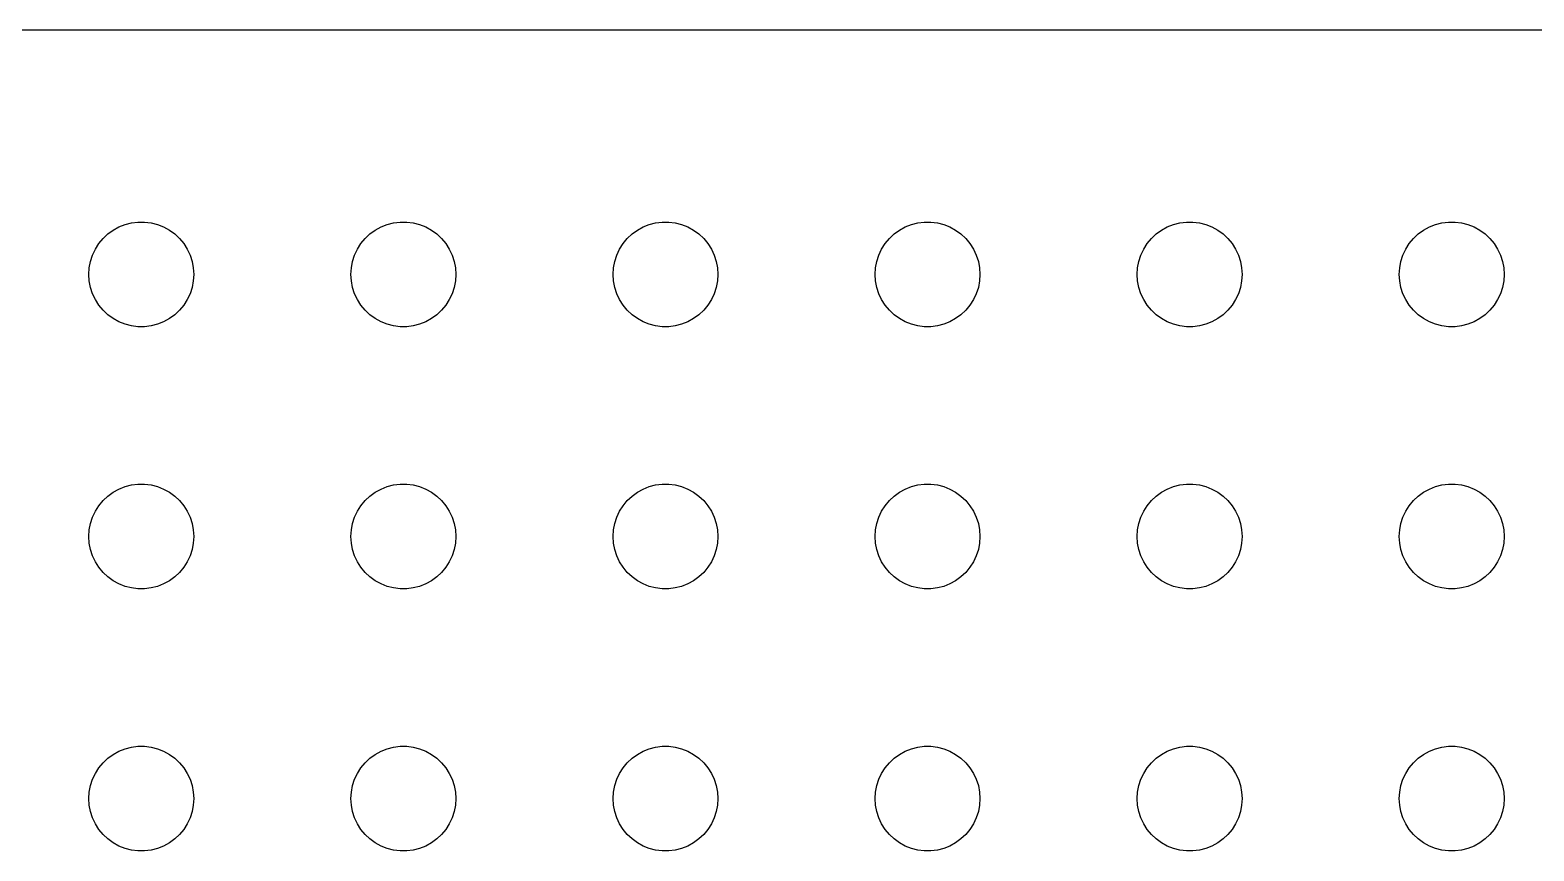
# Model space of a CAD drawing. Header units: metres. Extents: x -164 to 164, y -22 to 22.
# Drawn here: x 79.32 to 122.35, y -1.5 to 21.99 of the extents above; entities that cross this region are included whole.
import ezdxf

# ---------------------------------------------------------------- set-up
doc = ezdxf.new("R2010")
doc.units = ezdxf.units.M

msp = doc.modelspace()

# ---------------------------------------------------------------- linework, layer by layer
for p, q in [((159.814, 21.9901), (-159.814, 21.9901)), ((81.6963, 16.2665), (81.8613, 16.3572)), ((81.8613, 16.3572), (82.0365, 16.4266)), ((82.0365, 16.4266), (82.2189, 16.4734)), ((82.2189, 16.4734), (82.4058, 16.497)), ((82.4058, 16.497), (82.5942, 16.497)), ((82.5942, 16.497), (82.7811, 16.4734)), ((82.7811, 16.4734), (82.9635, 16.4266)), ((82.9635, 16.4266), (83.1387, 16.3572)), ((83.1387, 16.3572), (83.3037, 16.2665)), ((89.1963, 16.2665), (89.3613, 16.3572)), ((89.3613, 16.3572), (89.5365, 16.4266)), ((89.5365, 16.4266), (89.7189, 16.4734)), ((89.7189, 16.4734), (89.9058, 16.497)), ((89.9058, 16.497), (90.0942, 16.497)), ((90.0942, 16.497), (90.2811, 16.4734)), ((90.2811, 16.4734), (90.4635, 16.4266)), ((90.4635, 16.4266), (90.6387, 16.3572)), ((90.6387, 16.3572), (90.8037, 16.2665)), ((96.6963, 16.2665), (96.8613, 16.3572)), ((96.8613, 16.3572), (97.0365, 16.4266)), ((97.0365, 16.4266), (97.2189, 16.4734)), ((97.2189, 16.4734), (97.4058, 16.497)), ((97.4058, 16.497), (97.5942, 16.497)), ((97.5942, 16.497), (97.7811, 16.4734)), ((97.7811, 16.4734), (97.9635, 16.4266)), ((97.9635, 16.4266), (98.1387, 16.3572)), ((98.1387, 16.3572), (98.3037, 16.2665)), ((104.196, 16.2665), (104.361, 16.3572)), ((104.361, 16.3572), (104.536, 16.4266)), ((104.536, 16.4266), (104.719, 16.4734)), ((104.719, 16.4734), (104.906, 16.497)), ((104.906, 16.497), (105.094, 16.497)), ((105.094, 16.497), (105.281, 16.4734)), ((105.281, 16.4734), (105.464, 16.4266)), ((105.464, 16.4266), (105.639, 16.3572)), ((105.639, 16.3572), (105.804, 16.2665)), ((111.696, 16.2665), (111.861, 16.3572)), ((111.861, 16.3572), (112.036, 16.4266)), ((112.036, 16.4266), (112.219, 16.4734)), ((112.219, 16.4734), (112.406, 16.497)), ((112.406, 16.497), (112.594, 16.497)), ((112.594, 16.497), (112.781, 16.4734)), ((112.781, 16.4734), (112.964, 16.4266)), ((112.964, 16.4266), (113.139, 16.3572)), ((113.139, 16.3572), (113.304, 16.2665)), ((119.196, 16.2665), (119.361, 16.3572)), ((119.361, 16.3572), (119.536, 16.4266)), ((119.536, 16.4266), (119.719, 16.4734)), ((119.719, 16.4734), (119.906, 16.497)), ((119.906, 16.497), (120.094, 16.497)), ((120.094, 16.497), (120.281, 16.4734)), ((120.281, 16.4734), (120.464, 16.4266)), ((120.464, 16.4266), (120.639, 16.3572)), ((120.639, 16.3572), (120.804, 16.2665)), ((81.2865, 15.8817), (81.4065, 16.0268)), ((81.4065, 16.0268), (81.5439, 16.1558)), ((81.5439, 16.1558), (81.6963, 16.2665)), ((83.3037, 16.2665), (83.4561, 16.1558)), ((83.4561, 16.1558), (83.5934, 16.0268)), ((83.5934, 16.0268), (83.7135, 15.8817)), ((88.7865, 15.8817), (88.9065, 16.0268)), ((88.9065, 16.0268), (89.0439, 16.1558)), ((89.0439, 16.1558), (89.1963, 16.2665)), ((90.8037, 16.2665), (90.9561, 16.1558)), ((90.9561, 16.1558), (91.0934, 16.0268)), ((91.0934, 16.0268), (91.2135, 15.8817)), ((96.2865, 15.8817), (96.4065, 16.0268)), ((96.4065, 16.0268), (96.5439, 16.1558)), ((96.5439, 16.1558), (96.6963, 16.2665)), ((98.3037, 16.2665), (98.4561, 16.1558)), ((98.4561, 16.1558), (98.5934, 16.0268)), ((98.5934, 16.0268), (98.7135, 15.8817)), ((103.786, 15.8817), (103.907, 16.0268)), ((103.907, 16.0268), (104.044, 16.1558)), ((104.044, 16.1558), (104.196, 16.2665)), ((105.804, 16.2665), (105.956, 16.1558)), ((105.956, 16.1558), (106.093, 16.0268)), ((106.093, 16.0268), (106.214, 15.8817)), ((111.286, 15.8817), (111.407, 16.0268)), ((111.407, 16.0268), (111.544, 16.1558)), ((111.544, 16.1558), (111.696, 16.2665)), ((113.304, 16.2665), (113.456, 16.1558)), ((113.456, 16.1558), (113.593, 16.0268)), ((113.593, 16.0268), (113.714, 15.8817)), ((118.786, 15.8817), (118.907, 16.0268)), ((118.907, 16.0268), (119.044, 16.1558)), ((119.044, 16.1558), (119.196, 16.2665)), ((120.804, 16.2665), (120.956, 16.1558)), ((120.956, 16.1558), (121.093, 16.0268)), ((121.093, 16.0268), (121.214, 15.8817)), ((81.0471, 15.373), (81.1053, 15.5522)), ((81.1053, 15.5522), (81.1855, 15.7226)), ((81.1855, 15.7226), (81.2865, 15.8817)), ((83.7135, 15.8817), (83.8145, 15.7226)), ((83.8145, 15.7226), (83.8947, 15.5522)), ((83.8947, 15.5522), (83.9529, 15.373)), ((88.5471, 15.373), (88.6053, 15.5522)), ((88.6053, 15.5522), (88.6855, 15.7226)), ((88.6855, 15.7226), (88.7865, 15.8817)), ((91.2135, 15.8817), (91.3145, 15.7226)), ((91.3145, 15.7226), (91.3947, 15.5522)), ((91.3947, 15.5522), (91.4529, 15.373)), ((96.0471, 15.373), (96.1053, 15.5522)), ((96.1053, 15.5522), (96.1855, 15.7226)), ((96.1855, 15.7226), (96.2865, 15.8817)), ((98.7135, 15.8817), (98.8145, 15.7226)), ((98.8145, 15.7226), (98.8947, 15.5522)), ((98.8947, 15.5522), (98.9529, 15.373)), ((103.547, 15.373), (103.605, 15.5522)), ((103.605, 15.5522), (103.686, 15.7226)), ((103.686, 15.7226), (103.786, 15.8817)), ((106.214, 15.8817), (106.314, 15.7226)), ((106.314, 15.7226), (106.395, 15.5522)), ((106.395, 15.5522), (106.453, 15.373)), ((111.047, 15.373), (111.105, 15.5522)), ((111.105, 15.5522), (111.186, 15.7226)), ((111.186, 15.7226), (111.286, 15.8817)), ((113.714, 15.8817), (113.814, 15.7226)), ((113.814, 15.7226), (113.895, 15.5522)), ((113.895, 15.5522), (113.953, 15.373)), ((118.547, 15.373), (118.605, 15.5522)), ((118.605, 15.5522), (118.686, 15.7226)), ((118.686, 15.7226), (118.786, 15.8817)), ((121.214, 15.8817), (121.314, 15.7226)), ((121.314, 15.7226), (121.395, 15.5522)), ((121.395, 15.5522), (121.453, 15.373)), ((81, 15), (81.0118, 15.188)), ((81.0118, 15.188), (81.0471, 15.373)), ((83.9529, 15.373), (83.9882, 15.188)), ((83.9882, 15.188), (84, 15)), ((88.5, 15), (88.5118, 15.188)), ((88.5118, 15.188), (88.5471, 15.373)), ((91.4529, 15.373), (91.4882, 15.188)), ((91.4882, 15.188), (91.5, 15)), ((96, 15), (96.0118, 15.188)), ((96.0118, 15.188), (96.0471, 15.373)), ((98.9529, 15.373), (98.9882, 15.188)), ((98.9882, 15.188), (99, 15)), ((103.5, 15), (103.512, 15.188)), ((103.512, 15.188), (103.547, 15.373)), ((106.453, 15.373), (106.488, 15.188)), ((106.488, 15.188), (106.5, 15)), ((111, 15), (111.012, 15.188)), ((111.012, 15.188), (111.047, 15.373)), ((113.953, 15.373), (113.988, 15.188)), ((113.988, 15.188), (114, 15)), ((118.5, 15), (118.512, 15.188)), ((118.512, 15.188), (118.547, 15.373)), ((121.453, 15.373), (121.488, 15.188)), ((121.488, 15.188), (121.5, 15)), ((81.0118, 14.812), (81, 15)), ((81.0471, 14.627), (81.0118, 14.812)), ((83.9882, 14.812), (83.9529, 14.627)), ((84, 15), (83.9882, 14.812)), ((88.5118, 14.812), (88.5, 15)), ((88.5471, 14.627), (88.5118, 14.812)), ((91.4882, 14.812), (91.4529, 14.627)), ((91.5, 15), (91.4882, 14.812)), ((96.0118, 14.812), (96, 15)), ((96.0471, 14.627), (96.0118, 14.812)), ((98.9882, 14.812), (98.9529, 14.627)), ((99, 15), (98.9882, 14.812)), ((103.512, 14.812), (103.5, 15)), ((103.547, 14.627), (103.512, 14.812)), ((106.488, 14.812), (106.453, 14.627)), ((106.5, 15), (106.488, 14.812)), ((111.012, 14.812), (111, 15)), ((111.047, 14.627), (111.012, 14.812)), ((113.988, 14.812), (113.953, 14.627)), ((114, 15), (113.988, 14.812)), ((118.512, 14.812), (118.5, 15)), ((118.547, 14.627), (118.512, 14.812)), ((121.488, 14.812), (121.453, 14.627)), ((121.5, 15), (121.488, 14.812)), ((81.1053, 14.4478), (81.0471, 14.627)), ((81.1855, 14.2774), (81.1053, 14.4478)), ((81.2865, 14.1183), (81.1855, 14.2774)), ((83.8145, 14.2774), (83.7135, 14.1183)), ((83.8947, 14.4478), (83.8145, 14.2774)), ((83.9529, 14.627), (83.8947, 14.4478)), ((88.6053, 14.4478), (88.5471, 14.627)), ((88.6855, 14.2774), (88.6053, 14.4478)), ((88.7865, 14.1183), (88.6855, 14.2774)), ((91.3145, 14.2774), (91.2135, 14.1183)), ((91.3947, 14.4478), (91.3145, 14.2774)), ((91.4529, 14.627), (91.3947, 14.4478)), ((96.1053, 14.4478), (96.0471, 14.627)), ((96.1855, 14.2774), (96.1053, 14.4478)), ((96.2865, 14.1183), (96.1855, 14.2774)), ((98.8145, 14.2774), (98.7135, 14.1183)), ((98.8947, 14.4478), (98.8145, 14.2774)), ((98.9529, 14.627), (98.8947, 14.4478)), ((103.605, 14.4478), (103.547, 14.627)), ((103.686, 14.2774), (103.605, 14.4478)), ((103.786, 14.1183), (103.686, 14.2774)), ((106.314, 14.2774), (106.214, 14.1183)), ((106.395, 14.4478), (106.314, 14.2774)), ((106.453, 14.627), (106.395, 14.4478)), ((111.105, 14.4478), (111.047, 14.627)), ((111.186, 14.2774), (111.105, 14.4478)), ((111.286, 14.1183), (111.186, 14.2774)), ((113.814, 14.2774), (113.714, 14.1183)), ((113.895, 14.4478), (113.814, 14.2774)), ((113.953, 14.627), (113.895, 14.4478)), ((118.605, 14.4478), (118.547, 14.627)), ((118.686, 14.2774), (118.605, 14.4478)), ((118.786, 14.1183), (118.686, 14.2774)), ((121.314, 14.2774), (121.214, 14.1183)), ((121.395, 14.4478), (121.314, 14.2774)), ((121.453, 14.627), (121.395, 14.4478)), ((81.4065, 13.9732), (81.2865, 14.1183)), ((81.5439, 13.8442), (81.4065, 13.9732)), ((81.6963, 13.7335), (81.5439, 13.8442)), ((83.4561, 13.8442), (83.3037, 13.7335)), ((83.5934, 13.9732), (83.4561, 13.8442)), ((83.7135, 14.1183), (83.5934, 13.9732)), ((88.9065, 13.9732), (88.7865, 14.1183)), ((89.0439, 13.8442), (88.9065, 13.9732)), ((89.1963, 13.7335), (89.0439, 13.8442)), ((90.9561, 13.8442), (90.8037, 13.7335)), ((91.0934, 13.9732), (90.9561, 13.8442)), ((91.2135, 14.1183), (91.0934, 13.9732)), ((96.4065, 13.9732), (96.2865, 14.1183)), ((96.5439, 13.8442), (96.4065, 13.9732)), ((96.6963, 13.7335), (96.5439, 13.8442)), ((98.4561, 13.8442), (98.3037, 13.7335)), ((98.5934, 13.9732), (98.4561, 13.8442)), ((98.7135, 14.1183), (98.5934, 13.9732)), ((103.907, 13.9732), (103.786, 14.1183)), ((104.044, 13.8442), (103.907, 13.9732)), ((104.196, 13.7335), (104.044, 13.8442)), ((105.956, 13.8442), (105.804, 13.7335)), ((106.093, 13.9732), (105.956, 13.8442)), ((106.214, 14.1183), (106.093, 13.9732)), ((111.407, 13.9732), (111.286, 14.1183)), ((111.544, 13.8442), (111.407, 13.9732)), ((111.696, 13.7335), (111.544, 13.8442)), ((113.456, 13.8442), (113.304, 13.7335)), ((113.593, 13.9732), (113.456, 13.8442)), ((113.714, 14.1183), (113.593, 13.9732)), ((118.907, 13.9732), (118.786, 14.1183)), ((119.044, 13.8442), (118.907, 13.9732)), ((119.196, 13.7335), (119.044, 13.8442)), ((120.956, 13.8442), (120.804, 13.7335)), ((121.093, 13.9732), (120.956, 13.8442)), ((121.214, 14.1183), (121.093, 13.9732)), ((81.8613, 13.6427), (81.6963, 13.7335)), ((82.0365, 13.5734), (81.8613, 13.6427)), ((82.2189, 13.5266), (82.0365, 13.5734)), ((82.4058, 13.5029), (82.2189, 13.5266)), ((82.5942, 13.5029), (82.4058, 13.5029)), ((82.7811, 13.5266), (82.5942, 13.5029)), ((82.9635, 13.5734), (82.7811, 13.5266)), ((83.1387, 13.6427), (82.9635, 13.5734)), ((83.3037, 13.7335), (83.1387, 13.6427)), ((89.3613, 13.6427), (89.1963, 13.7335)), ((89.5365, 13.5734), (89.3613, 13.6427)), ((89.7189, 13.5266), (89.5365, 13.5734)), ((89.9058, 13.5029), (89.7189, 13.5266)), ((90.0942, 13.5029), (89.9058, 13.5029)), ((90.2811, 13.5266), (90.0942, 13.5029)), ((90.4635, 13.5734), (90.2811, 13.5266)), ((90.6387, 13.6427), (90.4635, 13.5734)), ((90.8037, 13.7335), (90.6387, 13.6427)), ((96.8613, 13.6427), (96.6963, 13.7335)), ((97.0365, 13.5734), (96.8613, 13.6427)), ((97.2189, 13.5266), (97.0365, 13.5734)), ((97.4058, 13.5029), (97.2189, 13.5266)), ((97.5942, 13.5029), (97.4058, 13.5029)), ((97.7811, 13.5266), (97.5942, 13.5029)), ((97.9635, 13.5734), (97.7811, 13.5266)), ((98.1387, 13.6427), (97.9635, 13.5734)), ((98.3037, 13.7335), (98.1387, 13.6427)), ((104.361, 13.6427), (104.196, 13.7335)), ((104.536, 13.5734), (104.361, 13.6427)), ((104.719, 13.5266), (104.536, 13.5734)), ((104.906, 13.5029), (104.719, 13.5266)), ((105.094, 13.5029), (104.906, 13.5029)), ((105.281, 13.5266), (105.094, 13.5029)), ((105.464, 13.5734), (105.281, 13.5266)), ((105.639, 13.6427), (105.464, 13.5734)), ((105.804, 13.7335), (105.639, 13.6427)), ((111.861, 13.6427), (111.696, 13.7335)), ((112.036, 13.5734), (111.861, 13.6427)), ((112.219, 13.5266), (112.036, 13.5734)), ((112.406, 13.5029), (112.219, 13.5266)), ((112.594, 13.5029), (112.406, 13.5029)), ((112.781, 13.5266), (112.594, 13.5029)), ((112.964, 13.5734), (112.781, 13.5266)), ((113.139, 13.6427), (112.964, 13.5734)), ((113.304, 13.7335), (113.139, 13.6427)), ((119.361, 13.6427), (119.196, 13.7335)), ((119.536, 13.5734), (119.361, 13.6427)), ((119.719, 13.5266), (119.536, 13.5734)), ((119.906, 13.5029), (119.719, 13.5266)), ((120.094, 13.5029), (119.906, 13.5029)), ((120.281, 13.5266), (120.094, 13.5029)), ((120.464, 13.5734), (120.281, 13.5266)), ((120.639, 13.6427), (120.464, 13.5734)), ((120.804, 13.7335), (120.639, 13.6427)), ((81.4065, 8.52681), (81.5439, 8.65576)), ((81.5439, 8.65576), (81.6963, 8.76648)), ((81.6963, 8.76648), (81.8613, 8.85724)), ((81.8613, 8.85724), (82.0365, 8.92657)), ((82.0365, 8.92657), (82.2189, 8.97342)), ((82.2189, 8.97342), (82.4058, 8.99704)), ((82.4058, 8.99704), (82.5942, 8.99704)), ((82.5942, 8.99704), (82.7811, 8.97342)), ((82.7811, 8.97342), (82.9635, 8.92657)), ((82.9635, 8.92657), (83.1387, 8.85724)), ((83.1387, 8.85724), (83.3037, 8.76648)), ((83.3037, 8.76648), (83.4561, 8.65576)), ((83.4561, 8.65576), (83.5934, 8.52681)), ((88.9065, 8.52681), (89.0439, 8.65576)), ((89.0439, 8.65576), (89.1963, 8.76648)), ((89.1963, 8.76648), (89.3613, 8.85724)), ((89.3613, 8.85724), (89.5365, 8.92657)), ((89.5365, 8.92657), (89.7189, 8.97342)), ((89.7189, 8.97342), (89.9058, 8.99704)), ((89.9058, 8.99704), (90.0942, 8.99704)), ((90.0942, 8.99704), (90.2811, 8.97342)), ((90.2811, 8.97342), (90.4635, 8.92657)), ((90.4635, 8.92657), (90.6387, 8.85724)), ((90.6387, 8.85724), (90.8037, 8.76648)), ((90.8037, 8.76648), (90.9561, 8.65576)), ((90.9561, 8.65576), (91.0934, 8.52681)), ((96.4065, 8.52681), (96.5439, 8.65576)), ((96.5439, 8.65576), (96.6963, 8.76648)), ((96.6963, 8.76648), (96.8613, 8.85724)), ((96.8613, 8.85724), (97.0365, 8.92657)), ((97.0365, 8.92657), (97.2189, 8.97342)), ((97.2189, 8.97342), (97.4058, 8.99704)), ((97.4058, 8.99704), (97.5942, 8.99704)), ((97.5942, 8.99704), (97.7811, 8.97342)), ((97.7811, 8.97342), (97.9635, 8.92657)), ((97.9635, 8.92657), (98.1387, 8.85724)), ((98.1387, 8.85724), (98.3037, 8.76648)), ((98.3037, 8.76648), (98.4561, 8.65576)), ((98.4561, 8.65576), (98.5934, 8.52681)), ((103.907, 8.52681), (104.044, 8.65576)), ((104.044, 8.65576), (104.196, 8.76648)), ((104.196, 8.76648), (104.361, 8.85724)), ((104.361, 8.85724), (104.536, 8.92657)), ((104.536, 8.92657), (104.719, 8.97342)), ((104.719, 8.97342), (104.906, 8.99704)), ((104.906, 8.99704), (105.094, 8.99704)), ((105.094, 8.99704), (105.281, 8.97342)), ((105.281, 8.97342), (105.464, 8.92657)), ((105.464, 8.92657), (105.639, 8.85724)), ((105.639, 8.85724), (105.804, 8.76648)), ((105.804, 8.76648), (105.956, 8.65576)), ((105.956, 8.65576), (106.093, 8.52681)), ((111.407, 8.52681), (111.544, 8.65576)), ((111.544, 8.65576), (111.696, 8.76648)), ((111.696, 8.76648), (111.861, 8.85724)), ((111.861, 8.85724), (112.036, 8.92657)), ((112.036, 8.92657), (112.219, 8.97342)), ((112.219, 8.97342), (112.406, 8.99704)), ((112.406, 8.99704), (112.594, 8.99704)), ((112.594, 8.99704), (112.781, 8.97342)), ((112.781, 8.97342), (112.964, 8.92657)), ((112.964, 8.92657), (113.139, 8.85724)), ((113.139, 8.85724), (113.304, 8.76648)), ((113.304, 8.76648), (113.456, 8.65576)), ((113.456, 8.65576), (113.593, 8.52681)), ((118.907, 8.52681), (119.044, 8.65576)), ((119.044, 8.65576), (119.196, 8.76648)), ((119.196, 8.76648), (119.361, 8.85724)), ((119.361, 8.85724), (119.536, 8.92657)), ((119.536, 8.92657), (119.719, 8.97342)), ((119.719, 8.97342), (119.906, 8.99704)), ((119.906, 8.99704), (120.094, 8.99704)), ((120.094, 8.99704), (120.281, 8.97342)), ((120.281, 8.97342), (120.464, 8.92657)), ((120.464, 8.92657), (120.639, 8.85724)), ((120.639, 8.85724), (120.804, 8.76648)), ((120.804, 8.76648), (120.956, 8.65576)), ((120.956, 8.65576), (121.093, 8.52681)), ((81.1053, 8.05219), (81.1855, 8.22263)), ((81.1855, 8.22263), (81.2865, 8.38167)), ((81.2865, 8.38167), (81.4065, 8.52681)), ((83.5934, 8.52681), (83.7135, 8.38167)), ((83.7135, 8.38167), (83.8145, 8.22263)), ((83.8145, 8.22263), (83.8947, 8.05219)), ((88.6053, 8.05219), (88.6855, 8.22263)), ((88.6855, 8.22263), (88.7865, 8.38167)), ((88.7865, 8.38167), (88.9065, 8.52681)), ((91.0934, 8.52681), (91.2135, 8.38167)), ((91.2135, 8.38167), (91.3145, 8.22263)), ((91.3145, 8.22263), (91.3947, 8.05219)), ((96.1053, 8.05219), (96.1855, 8.22263)), ((96.1855, 8.22263), (96.2865, 8.38167)), ((96.2865, 8.38167), (96.4065, 8.52681)), ((98.5934, 8.52681), (98.7135, 8.38167)), ((98.7135, 8.38167), (98.8145, 8.22263)), ((98.8145, 8.22263), (98.8947, 8.05219)), ((103.605, 8.05219), (103.686, 8.22263)), ((103.686, 8.22263), (103.786, 8.38167)), ((103.786, 8.38167), (103.907, 8.52681)), ((106.093, 8.52681), (106.214, 8.38167)), ((106.214, 8.38167), (106.314, 8.22263)), ((106.314, 8.22263), (106.395, 8.05219)), ((111.105, 8.05219), (111.186, 8.22263)), ((111.186, 8.22263), (111.286, 8.38167)), ((111.286, 8.38167), (111.407, 8.52681)), ((113.593, 8.52681), (113.714, 8.38167)), ((113.714, 8.38167), (113.814, 8.22263)), ((113.814, 8.22263), (113.895, 8.05219)), ((118.605, 8.05219), (118.686, 8.22263)), ((118.686, 8.22263), (118.786, 8.38167)), ((118.786, 8.38167), (118.907, 8.52681)), ((121.093, 8.52681), (121.214, 8.38167)), ((121.214, 8.38167), (121.314, 8.22263)), ((121.314, 8.22263), (121.395, 8.05219)), ((81.0118, 7.68799), (81.0471, 7.87303)), ((81.0471, 7.87303), (81.1053, 8.05219)), ((83.8947, 8.05219), (83.9529, 7.87303)), ((83.9529, 7.87303), (83.9882, 7.68799)), ((88.5118, 7.68799), (88.5471, 7.87303)), ((88.5471, 7.87303), (88.6053, 8.05219)), ((91.3947, 8.05219), (91.4529, 7.87303)), ((91.4529, 7.87303), (91.4882, 7.68799)), ((96.0118, 7.68799), (96.0471, 7.87303)), ((96.0471, 7.87303), (96.1053, 8.05219)), ((98.8947, 8.05219), (98.9529, 7.87303)), ((98.9529, 7.87303), (98.9882, 7.68799)), ((103.512, 7.68799), (103.547, 7.87303)), ((103.547, 7.87303), (103.605, 8.05219)), ((106.395, 8.05219), (106.453, 7.87303)), ((106.453, 7.87303), (106.488, 7.68799)), ((111.012, 7.68799), (111.047, 7.87303)), ((111.047, 7.87303), (111.105, 8.05219)), ((113.895, 8.05219), (113.953, 7.87303)), ((113.953, 7.87303), (113.988, 7.68799)), ((118.512, 7.68799), (118.547, 7.87303)), ((118.547, 7.87303), (118.605, 8.05219)), ((121.395, 8.05219), (121.453, 7.87303)), ((121.453, 7.87303), (121.488, 7.68799)), ((81, 7.5), (81.0118, 7.68799)), ((81.0118, 7.312), (81, 7.5)), ((83.9882, 7.68799), (84, 7.5)), ((84, 7.5), (83.9882, 7.312)), ((88.5, 7.5), (88.5118, 7.68799)), ((88.5118, 7.312), (88.5, 7.5)), ((91.4882, 7.68799), (91.5, 7.5)), ((91.5, 7.5), (91.4882, 7.312)), ((96, 7.5), (96.0118, 7.68799)), ((96.0118, 7.312), (96, 7.5)), ((98.9882, 7.68799), (99, 7.5)), ((99, 7.5), (98.9882, 7.312)), ((103.5, 7.5), (103.512, 7.68799)), ((103.512, 7.312), (103.5, 7.5)), ((106.488, 7.68799), (106.5, 7.5)), ((106.5, 7.5), (106.488, 7.312)), ((111, 7.5), (111.012, 7.68799)), ((111.012, 7.312), (111, 7.5)), ((113.988, 7.68799), (114, 7.5)), ((114, 7.5), (113.988, 7.312)), ((118.5, 7.5), (118.512, 7.68799)), ((118.512, 7.312), (118.5, 7.5)), ((121.488, 7.68799), (121.5, 7.5)), ((121.5, 7.5), (121.488, 7.312)), ((81.0471, 7.12695), (81.0118, 7.312)), ((81.1053, 6.9478), (81.0471, 7.12695)), ((81.1855, 6.77736), (81.1053, 6.9478)), ((83.8947, 6.9478), (83.8145, 6.77736)), ((83.9529, 7.12695), (83.8947, 6.9478)), ((83.9882, 7.312), (83.9529, 7.12695)), ((88.5471, 7.12695), (88.5118, 7.312)), ((88.6053, 6.9478), (88.5471, 7.12695)), ((88.6855, 6.77736), (88.6053, 6.9478)), ((91.3947, 6.9478), (91.3145, 6.77736)), ((91.4529, 7.12695), (91.3947, 6.9478)), ((91.4882, 7.312), (91.4529, 7.12695)), ((96.0471, 7.12695), (96.0118, 7.312)), ((96.1053, 6.9478), (96.0471, 7.12695)), ((96.1855, 6.77736), (96.1053, 6.9478)), ((98.8947, 6.9478), (98.8145, 6.77736)), ((98.9529, 7.12695), (98.8947, 6.9478)), ((98.9882, 7.312), (98.9529, 7.12695)), ((103.547, 7.12695), (103.512, 7.312)), ((103.605, 6.9478), (103.547, 7.12695)), ((103.686, 6.77736), (103.605, 6.9478)), ((106.395, 6.9478), (106.314, 6.77736)), ((106.453, 7.12695), (106.395, 6.9478)), ((106.488, 7.312), (106.453, 7.12695)), ((111.047, 7.12695), (111.012, 7.312)), ((111.105, 6.9478), (111.047, 7.12695)), ((111.186, 6.77736), (111.105, 6.9478)), ((113.895, 6.9478), (113.814, 6.77736)), ((113.953, 7.12695), (113.895, 6.9478)), ((113.988, 7.312), (113.953, 7.12695)), ((118.547, 7.12695), (118.512, 7.312)), ((118.605, 6.9478), (118.547, 7.12695)), ((118.686, 6.77736), (118.605, 6.9478)), ((121.395, 6.9478), (121.314, 6.77736)), ((121.453, 7.12695), (121.395, 6.9478)), ((121.488, 7.312), (121.453, 7.12695)), ((81.2865, 6.61832), (81.1855, 6.77736)), ((81.4065, 6.47318), (81.2865, 6.61832)), ((81.5439, 6.34422), (81.4065, 6.47318)), ((83.5934, 6.47318), (83.4561, 6.34422)), ((83.7135, 6.61832), (83.5934, 6.47318)), ((83.8145, 6.77736), (83.7135, 6.61832)), ((88.7865, 6.61832), (88.6855, 6.77736)), ((88.9065, 6.47318), (88.7865, 6.61832)), ((89.0439, 6.34422), (88.9065, 6.47318)), ((91.0934, 6.47318), (90.9561, 6.34422)), ((91.2135, 6.61832), (91.0934, 6.47318)), ((91.3145, 6.77736), (91.2135, 6.61832)), ((96.2865, 6.61832), (96.1855, 6.77736)), ((96.4065, 6.47318), (96.2865, 6.61832)), ((96.5439, 6.34422), (96.4065, 6.47318)), ((98.5934, 6.47318), (98.4561, 6.34422)), ((98.7135, 6.61832), (98.5934, 6.47318)), ((98.8145, 6.77736), (98.7135, 6.61832)), ((103.786, 6.61832), (103.686, 6.77736)), ((103.907, 6.47318), (103.786, 6.61832)), ((104.044, 6.34422), (103.907, 6.47318)), ((106.093, 6.47318), (105.956, 6.34422)), ((106.214, 6.61832), (106.093, 6.47318)), ((106.314, 6.77736), (106.214, 6.61832)), ((111.286, 6.61832), (111.186, 6.77736)), ((111.407, 6.47318), (111.286, 6.61832)), ((111.544, 6.34422), (111.407, 6.47318)), ((113.593, 6.47318), (113.456, 6.34422)), ((113.714, 6.61832), (113.593, 6.47318)), ((113.814, 6.77736), (113.714, 6.61832)), ((118.786, 6.61832), (118.686, 6.77736)), ((118.907, 6.47318), (118.786, 6.61832)), ((119.044, 6.34422), (118.907, 6.47318)), ((121.093, 6.47318), (120.956, 6.34422)), ((121.214, 6.61832), (121.093, 6.47318)), ((121.314, 6.77736), (121.214, 6.61832)), ((81.6963, 6.23351), (81.5439, 6.34422)), ((81.8613, 6.14275), (81.6963, 6.23351)), ((82.0365, 6.07341), (81.8613, 6.14275)), ((82.2189, 6.02657), (82.0365, 6.07341)), ((82.4058, 6.00294), (82.2189, 6.02657)), ((82.7811, 6.02657), (82.5942, 6.00294)), ((82.9635, 6.07341), (82.7811, 6.02657)), ((83.1387, 6.14275), (82.9635, 6.07341)), ((83.3037, 6.23351), (83.1387, 6.14275)), ((83.4561, 6.34422), (83.3037, 6.23351)), ((89.1963, 6.23351), (89.0439, 6.34422)), ((89.3613, 6.14275), (89.1963, 6.23351)), ((89.5365, 6.07341), (89.3613, 6.14275)), ((89.7189, 6.02657), (89.5365, 6.07341)), ((89.9058, 6.00294), (89.7189, 6.02657)), ((90.2811, 6.02657), (90.0942, 6.00294)), ((90.4635, 6.07341), (90.2811, 6.02657)), ((90.6387, 6.14275), (90.4635, 6.07341)), ((90.8037, 6.23351), (90.6387, 6.14275)), ((90.9561, 6.34422), (90.8037, 6.23351)), ((96.6963, 6.23351), (96.5439, 6.34422)), ((96.8613, 6.14275), (96.6963, 6.23351)), ((97.0365, 6.07341), (96.8613, 6.14275)), ((97.2189, 6.02657), (97.0365, 6.07341)), ((97.4058, 6.00294), (97.2189, 6.02657)), ((97.7811, 6.02657), (97.5942, 6.00294)), ((97.9635, 6.07341), (97.7811, 6.02657)), ((98.1387, 6.14275), (97.9635, 6.07341)), ((98.3037, 6.23351), (98.1387, 6.14275)), ((98.4561, 6.34422), (98.3037, 6.23351)), ((104.196, 6.23351), (104.044, 6.34422)), ((104.361, 6.14275), (104.196, 6.23351)), ((104.536, 6.07341), (104.361, 6.14275)), ((104.719, 6.02657), (104.536, 6.07341)), ((104.906, 6.00294), (104.719, 6.02657)), ((105.281, 6.02657), (105.094, 6.00294)), ((105.464, 6.07341), (105.281, 6.02657)), ((105.639, 6.14275), (105.464, 6.07341)), ((105.804, 6.23351), (105.639, 6.14275)), ((105.956, 6.34422), (105.804, 6.23351)), ((111.696, 6.23351), (111.544, 6.34422)), ((111.861, 6.14275), (111.696, 6.23351)), ((112.036, 6.07341), (111.861, 6.14275)), ((112.219, 6.02657), (112.036, 6.07341)), ((112.406, 6.00294), (112.219, 6.02657)), ((112.781, 6.02657), (112.594, 6.00294)), ((112.964, 6.07341), (112.781, 6.02657)), ((113.139, 6.14275), (112.964, 6.07341)), ((113.304, 6.23351), (113.139, 6.14275)), ((113.456, 6.34422), (113.304, 6.23351)), ((119.196, 6.23351), (119.044, 6.34422)), ((119.361, 6.14275), (119.196, 6.23351)), ((119.536, 6.07341), (119.361, 6.14275)), ((119.719, 6.02657), (119.536, 6.07341)), ((119.906, 6.00294), (119.719, 6.02657)), ((120.281, 6.02657), (120.094, 6.00294)), ((120.464, 6.07341), (120.281, 6.02657)), ((120.639, 6.14275), (120.464, 6.07341)), ((120.804, 6.23351), (120.639, 6.14275)), ((120.956, 6.34422), (120.804, 6.23351)), ((82.5942, 6.00294), (82.4058, 6.00294)), ((90.0942, 6.00294), (89.9058, 6.00294)), ((97.5942, 6.00294), (97.4058, 6.00294)), ((105.094, 6.00294), (104.906, 6.00294)), ((112.594, 6.00294), (112.406, 6.00294)), ((120.094, 6.00294), (119.906, 6.00294)), ((81.6963, 1.26648), (81.8613, 1.35724)), ((81.8613, 1.35724), (82.0365, 1.42657)), ((82.0365, 1.42657), (82.2189, 1.47342)), ((82.2189, 1.47342), (82.4058, 1.49704)), ((82.4058, 1.49704), (82.5942, 1.49704)), ((82.5942, 1.49704), (82.7811, 1.47342)), ((82.7811, 1.47342), (82.9635, 1.42657)), ((82.9635, 1.42657), (83.1387, 1.35724)), ((83.1387, 1.35724), (83.3037, 1.26648)), ((89.1963, 1.26648), (89.3613, 1.35724)), ((89.3613, 1.35724), (89.5365, 1.42657)), ((89.5365, 1.42657), (89.7189, 1.47342)), ((89.7189, 1.47342), (89.9058, 1.49704)), ((89.9058, 1.49704), (90.0942, 1.49704)), ((90.0942, 1.49704), (90.2811, 1.47342)), ((90.2811, 1.47342), (90.4635, 1.42657)), ((90.4635, 1.42657), (90.6387, 1.35724)), ((90.6387, 1.35724), (90.8037, 1.26648)), ((96.6963, 1.26648), (96.8613, 1.35724)), ((96.8613, 1.35724), (97.0365, 1.42657)), ((97.0365, 1.42657), (97.2189, 1.47342)), ((97.2189, 1.47342), (97.4058, 1.49704)), ((97.4058, 1.49704), (97.5942, 1.49704)), ((97.5942, 1.49704), (97.7811, 1.47342)), ((97.7811, 1.47342), (97.9635, 1.42657)), ((97.9635, 1.42657), (98.1387, 1.35724)), ((98.1387, 1.35724), (98.3037, 1.26648)), ((104.196, 1.26648), (104.361, 1.35724)), ((104.361, 1.35724), (104.536, 1.42657)), ((104.536, 1.42657), (104.719, 1.47342)), ((104.719, 1.47342), (104.906, 1.49704)), ((104.906, 1.49704), (105.094, 1.49704)), ((105.094, 1.49704), (105.281, 1.47342)), ((105.281, 1.47342), (105.464, 1.42657)), ((105.464, 1.42657), (105.639, 1.35724)), ((105.639, 1.35724), (105.804, 1.26648)), ((111.696, 1.26648), (111.861, 1.35724)), ((111.861, 1.35724), (112.036, 1.42657)), ((112.036, 1.42657), (112.219, 1.47342)), ((112.219, 1.47342), (112.406, 1.49704)), ((112.406, 1.49704), (112.594, 1.49704)), ((112.594, 1.49704), (112.781, 1.47342)), ((112.781, 1.47342), (112.964, 1.42657)), ((112.964, 1.42657), (113.139, 1.35724)), ((113.139, 1.35724), (113.304, 1.26648)), ((119.196, 1.26648), (119.361, 1.35724)), ((119.361, 1.35724), (119.536, 1.42657)), ((119.536, 1.42657), (119.719, 1.47342)), ((119.719, 1.47342), (119.906, 1.49704)), ((119.906, 1.49704), (120.094, 1.49704)), ((120.094, 1.49704), (120.281, 1.47342)), ((120.281, 1.47342), (120.464, 1.42657)), ((120.464, 1.42657), (120.639, 1.35724)), ((120.639, 1.35724), (120.804, 1.26648)), ((81.1855, 0.722626), (81.2865, 0.881668)), ((81.2865, 0.881668), (81.4065, 1.02681)), ((81.4065, 1.02681), (81.5439, 1.15576)), ((81.5439, 1.15576), (81.6963, 1.26648)), ((83.3037, 1.26648), (83.4561, 1.15576)), ((83.4561, 1.15576), (83.5934, 1.02681)), ((83.5934, 1.02681), (83.7135, 0.881668)), ((83.7135, 0.881668), (83.8145, 0.722626)), ((88.6855, 0.722626), (88.7865, 0.881668)), ((88.7865, 0.881668), (88.9065, 1.02681)), ((88.9065, 1.02681), (89.0439, 1.15576)), ((89.0439, 1.15576), (89.1963, 1.26648)), ((90.8037, 1.26648), (90.9561, 1.15576)), ((90.9561, 1.15576), (91.0934, 1.02681)), ((91.0934, 1.02681), (91.2135, 0.881668)), ((91.2135, 0.881668), (91.3145, 0.722626)), ((96.1855, 0.722626), (96.2865, 0.881668)), ((96.2865, 0.881668), (96.4065, 1.02681)), ((96.4065, 1.02681), (96.5439, 1.15576)), ((96.5439, 1.15576), (96.6963, 1.26648)), ((98.3037, 1.26648), (98.4561, 1.15576)), ((98.4561, 1.15576), (98.5934, 1.02681)), ((98.5934, 1.02681), (98.7135, 0.881668)), ((98.7135, 0.881668), (98.8145, 0.722626)), ((103.686, 0.722626), (103.786, 0.881668)), ((103.786, 0.881668), (103.907, 1.02681)), ((103.907, 1.02681), (104.044, 1.15576)), ((104.044, 1.15576), (104.196, 1.26648)), ((105.804, 1.26648), (105.956, 1.15576)), ((105.956, 1.15576), (106.093, 1.02681)), ((106.093, 1.02681), (106.214, 0.881668)), ((106.214, 0.881668), (106.314, 0.722626)), ((111.186, 0.722626), (111.286, 0.881668)), ((111.286, 0.881668), (111.407, 1.02681)), ((111.407, 1.02681), (111.544, 1.15576)), ((111.544, 1.15576), (111.696, 1.26648)), ((113.304, 1.26648), (113.456, 1.15576)), ((113.456, 1.15576), (113.593, 1.02681)), ((113.593, 1.02681), (113.714, 0.881668)), ((113.714, 0.881668), (113.814, 0.722626)), ((118.686, 0.722626), (118.786, 0.881668)), ((118.786, 0.881668), (118.907, 1.02681)), ((118.907, 1.02681), (119.044, 1.15576)), ((119.044, 1.15576), (119.196, 1.26648)), ((120.804, 1.26648), (120.956, 1.15576)), ((120.956, 1.15576), (121.093, 1.02681)), ((121.093, 1.02681), (121.214, 0.881668)), ((121.214, 0.881668), (121.314, 0.722626)), ((81.0471, 0.373032), (81.1053, 0.552185)), ((81.1053, 0.552185), (81.1855, 0.722626)), ((83.8145, 0.722626), (83.8947, 0.552185)), ((83.8947, 0.552185), (83.9529, 0.373032)), ((88.5471, 0.373032), (88.6053, 0.552185)), ((88.6053, 0.552185), (88.6855, 0.722626)), ((91.3145, 0.722626), (91.3947, 0.552185)), ((91.3947, 0.552185), (91.4529, 0.373032)), ((96.0471, 0.373032), (96.1053, 0.552185)), ((96.1053, 0.552185), (96.1855, 0.722626)), ((98.8145, 0.722626), (98.8947, 0.552185)), ((98.8947, 0.552185), (98.9529, 0.373032)), ((103.547, 0.373032), (103.605, 0.552185)), ((103.605, 0.552185), (103.686, 0.722626)), ((106.314, 0.722626), (106.395, 0.552185)), ((106.395, 0.552185), (106.453, 0.373032)), ((111.047, 0.373032), (111.105, 0.552185)), ((111.105, 0.552185), (111.186, 0.722626)), ((113.814, 0.722626), (113.895, 0.552185)), ((113.895, 0.552185), (113.953, 0.373032)), ((118.547, 0.373032), (118.605, 0.552185)), ((118.605, 0.552185), (118.686, 0.722626)), ((121.314, 0.722626), (121.395, 0.552185)), ((121.395, 0.552185), (121.453, 0.373032)), ((81, 0), (81.0118, 0.187988)), ((81.0118, -0.187988), (81, 0)), ((81.0118, 0.187988), (81.0471, 0.373032)), ((83.9529, 0.373032), (83.9882, 0.187988)), ((83.9882, 0.187988), (84, 0)), ((84, 0), (83.9882, -0.187988)), ((88.5, 0), (88.5118, 0.187988)), ((88.5118, -0.187988), (88.5, 0)), ((88.5118, 0.187988), (88.5471, 0.373032)), ((91.4529, 0.373032), (91.4882, 0.187988)), ((91.4882, 0.187988), (91.5, 0)), ((91.5, 0), (91.4882, -0.187988)), ((96, 0), (96.0118, 0.187988)), ((96.0118, -0.187988), (96, 0)), ((96.0118, 0.187988), (96.0471, 0.373032)), ((98.9529, 0.373032), (98.9882, 0.187988)), ((98.9882, 0.187988), (99, 0)), ((99, 0), (98.9882, -0.187988)), ((103.5, 0), (103.512, 0.187988)), ((103.512, -0.187988), (103.5, 0)), ((103.512, 0.187988), (103.547, 0.373032)), ((106.453, 0.373032), (106.488, 0.187988)), ((106.488, 0.187988), (106.5, 0)), ((106.5, 0), (106.488, -0.187988)), ((111, 0), (111.012, 0.187988)), ((111.012, -0.187988), (111, 0)), ((111.012, 0.187988), (111.047, 0.373032)), ((113.953, 0.373032), (113.988, 0.187988)), ((113.988, 0.187988), (114, 0)), ((114, 0), (113.988, -0.187988)), ((118.5, 0), (118.512, 0.187988)), ((118.512, -0.187988), (118.5, 0)), ((118.512, 0.187988), (118.547, 0.373032)), ((121.453, 0.373032), (121.488, 0.187988)), ((121.488, 0.187988), (121.5, 0)), ((121.5, 0), (121.488, -0.187988)), ((81.0471, -0.373032), (81.0118, -0.187988)), ((81.1053, -0.552185), (81.0471, -0.373032)), ((83.9529, -0.373032), (83.8947, -0.552185)), ((83.9882, -0.187988), (83.9529, -0.373032)), ((88.5471, -0.373032), (88.5118, -0.187988)), ((88.6053, -0.552185), (88.5471, -0.373032)), ((91.4529, -0.373032), (91.3947, -0.552185)), ((91.4882, -0.187988), (91.4529, -0.373032)), ((96.0471, -0.373032), (96.0118, -0.187988)), ((96.1053, -0.552185), (96.0471, -0.373032)), ((98.9529, -0.373032), (98.8947, -0.552185)), ((98.9882, -0.187988), (98.9529, -0.373032)), ((103.547, -0.373032), (103.512, -0.187988)), ((103.605, -0.552185), (103.547, -0.373032)), ((106.453, -0.373032), (106.395, -0.552185)), ((106.488, -0.187988), (106.453, -0.373032)), ((111.047, -0.373032), (111.012, -0.187988)), ((111.105, -0.552185), (111.047, -0.373032)), ((113.953, -0.373032), (113.895, -0.552185)), ((113.988, -0.187988), (113.953, -0.373032)), ((118.547, -0.373032), (118.512, -0.187988)), ((118.605, -0.552185), (118.547, -0.373032)), ((121.453, -0.373032), (121.395, -0.552185)), ((121.488, -0.187988), (121.453, -0.373032)), ((81.1855, -0.722626), (81.1053, -0.552185)), ((81.2865, -0.881668), (81.1855, -0.722626)), ((83.8145, -0.722626), (83.7135, -0.881668)), ((83.8947, -0.552185), (83.8145, -0.722626)), ((88.6855, -0.722626), (88.6053, -0.552185)), ((88.7865, -0.881668), (88.6855, -0.722626)), ((91.3145, -0.722626), (91.2135, -0.881668)), ((91.3947, -0.552185), (91.3145, -0.722626)), ((96.1855, -0.722626), (96.1053, -0.552185)), ((96.2865, -0.881668), (96.1855, -0.722626)), ((98.8145, -0.722626), (98.7135, -0.881668)), ((98.8947, -0.552185), (98.8145, -0.722626)), ((103.686, -0.722626), (103.605, -0.552185)), ((103.786, -0.881668), (103.686, -0.722626)), ((106.314, -0.722626), (106.214, -0.881668)), ((106.395, -0.552185), (106.314, -0.722626)), ((111.186, -0.722626), (111.105, -0.552185)), ((111.286, -0.881668), (111.186, -0.722626)), ((113.814, -0.722626), (113.714, -0.881668)), ((113.895, -0.552185), (113.814, -0.722626)), ((118.686, -0.722626), (118.605, -0.552185)), ((118.786, -0.881668), (118.686, -0.722626)), ((121.314, -0.722626), (121.214, -0.881668)), ((121.395, -0.552185), (121.314, -0.722626)), ((81.4065, -1.02681), (81.2865, -0.881668)), ((81.5439, -1.15576), (81.4065, -1.02681)), ((81.6963, -1.26648), (81.5439, -1.15576)), ((81.8613, -1.35724), (81.6963, -1.26648)), ((83.3037, -1.26648), (83.1387, -1.35724)), ((83.4561, -1.15576), (83.3037, -1.26648)), ((83.5934, -1.02681), (83.4561, -1.15576)), ((83.7135, -0.881668), (83.5934, -1.02681)), ((88.9065, -1.02681), (88.7865, -0.881668)), ((89.0439, -1.15576), (88.9065, -1.02681)), ((89.1963, -1.26648), (89.0439, -1.15576)), ((89.3613, -1.35724), (89.1963, -1.26648)), ((90.8037, -1.26648), (90.6387, -1.35724)), ((90.9561, -1.15576), (90.8037, -1.26648)), ((91.0934, -1.02681), (90.9561, -1.15576)), ((91.2135, -0.881668), (91.0934, -1.02681)), ((96.4065, -1.02681), (96.2865, -0.881668)), ((96.5439, -1.15576), (96.4065, -1.02681)), ((96.6963, -1.26648), (96.5439, -1.15576)), ((96.8613, -1.35724), (96.6963, -1.26648)), ((98.3037, -1.26648), (98.1387, -1.35724)), ((98.4561, -1.15576), (98.3037, -1.26648)), ((98.5934, -1.02681), (98.4561, -1.15576)), ((98.7135, -0.881668), (98.5934, -1.02681)), ((103.907, -1.02681), (103.786, -0.881668)), ((104.044, -1.15576), (103.907, -1.02681)), ((104.196, -1.26648), (104.044, -1.15576)), ((104.361, -1.35724), (104.196, -1.26648)), ((105.804, -1.26648), (105.639, -1.35724)), ((105.956, -1.15576), (105.804, -1.26648)), ((106.093, -1.02681), (105.956, -1.15576)), ((106.214, -0.881668), (106.093, -1.02681)), ((111.407, -1.02681), (111.286, -0.881668)), ((111.544, -1.15576), (111.407, -1.02681)), ((111.696, -1.26648), (111.544, -1.15576)), ((111.861, -1.35724), (111.696, -1.26648)), ((113.304, -1.26648), (113.139, -1.35724)), ((113.456, -1.15576), (113.304, -1.26648)), ((113.593, -1.02681), (113.456, -1.15576)), ((113.714, -0.881668), (113.593, -1.02681)), ((118.907, -1.02681), (118.786, -0.881668)), ((119.044, -1.15576), (118.907, -1.02681)), ((119.196, -1.26648), (119.044, -1.15576)), ((119.361, -1.35724), (119.196, -1.26648)), ((120.804, -1.26648), (120.639, -1.35724)), ((120.956, -1.15576), (120.804, -1.26648)), ((121.093, -1.02681), (120.956, -1.15576)), ((121.214, -0.881668), (121.093, -1.02681)), ((82.0365, -1.42657), (81.8613, -1.35724)), ((82.2189, -1.47342), (82.0365, -1.42657)), ((82.4058, -1.49704), (82.2189, -1.47342)), ((82.5942, -1.49704), (82.4058, -1.49704)), ((82.7811, -1.47342), (82.5942, -1.49704)), ((82.9635, -1.42657), (82.7811, -1.47342)), ((83.1387, -1.35724), (82.9635, -1.42657)), ((89.5365, -1.42657), (89.3613, -1.35724)), ((89.7189, -1.47342), (89.5365, -1.42657)), ((89.9058, -1.49704), (89.7189, -1.47342)), ((90.0942, -1.49704), (89.9058, -1.49704)), ((90.2811, -1.47342), (90.0942, -1.49704)), ((90.4635, -1.42657), (90.2811, -1.47342)), ((90.6387, -1.35724), (90.4635, -1.42657)), ((97.0365, -1.42657), (96.8613, -1.35724)), ((97.2189, -1.47342), (97.0365, -1.42657)), ((97.4058, -1.49704), (97.2189, -1.47342)), ((97.5942, -1.49704), (97.4058, -1.49704)), ((97.7811, -1.47342), (97.5942, -1.49704)), ((97.9635, -1.42657), (97.7811, -1.47342)), ((98.1387, -1.35724), (97.9635, -1.42657)), ((104.536, -1.42657), (104.361, -1.35724)), ((104.719, -1.47342), (104.536, -1.42657)), ((104.906, -1.49704), (104.719, -1.47342)), ((105.094, -1.49704), (104.906, -1.49704)), ((105.281, -1.47342), (105.094, -1.49704)), ((105.464, -1.42657), (105.281, -1.47342)), ((105.639, -1.35724), (105.464, -1.42657)), ((112.036, -1.42657), (111.861, -1.35724)), ((112.219, -1.47342), (112.036, -1.42657)), ((112.406, -1.49704), (112.219, -1.47342)), ((112.594, -1.49704), (112.406, -1.49704)), ((112.781, -1.47342), (112.594, -1.49704)), ((112.964, -1.42657), (112.781, -1.47342)), ((113.139, -1.35724), (112.964, -1.42657)), ((119.536, -1.42657), (119.361, -1.35724)), ((119.719, -1.47342), (119.536, -1.42657)), ((119.906, -1.49704), (119.719, -1.47342)), ((120.094, -1.49704), (119.906, -1.49704)), ((120.281, -1.47342), (120.094, -1.49704)), ((120.464, -1.42657), (120.281, -1.47342)), ((120.639, -1.35724), (120.464, -1.42657))]:
    msp.add_line(p, q)

doc.saveas('drawing.dxf')
